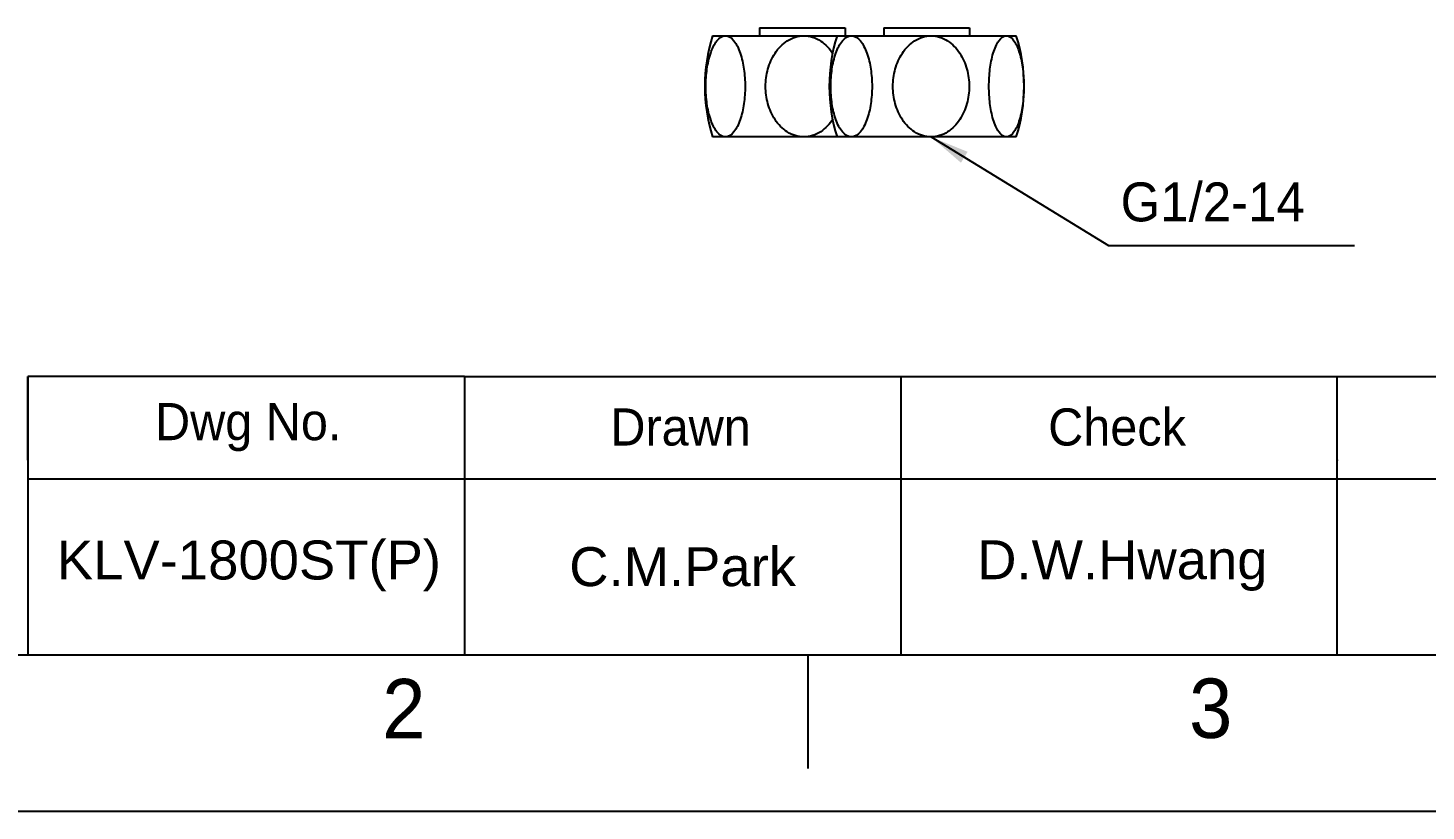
# Model space of a CAD drawing. Extents: x 11219 to 12060, y -16047 to -15452.
# Drawn here: x 11338.8 to 11518.2, y -16046.9 to -15946.3 of the extents above; entities that cross this region are included whole.
import ezdxf

# ---------------------------------------------------------------- set-up
doc = ezdxf.new("R2010")
doc.units = 0
doc.header["$MEASUREMENT"] = 0
doc.layers.get('0').update_dxf_attribs({"color": 3, "linetype": 'CONTINUOUS'})
doc.layers.add('DIM_', color=6, linetype='CONTINUOUS', lineweight=9)
doc.layers.add('FORM', color=7, linetype='CONTINUOUS')
doc.layers.add('TEXT', color=2, linetype='CONTINUOUS')
doc.styles.add('Arial Unicode MS', font='ARIALUNI.ttf')
doc.styles.get("Standard").update_dxf_attribs({"font": 'Gulim.ttf'})
doc.dimstyles.new('사본 STANDARD', dxfattribs={"dimscale": 0, "dimtxt": 5, "dimasz": 5, "dimexe": 1.25, "dimexo": 0.625, "dimtad": 3, "dimtoh": 1, "dimdsep": 46, "dimtxsty": 'Standard', "dimcen": 2.5, "dimclrd": 3, "dimclre": 3, "dimclrt": 4, "dimadec": 0, "dimazin": 0, "dimtfac": 1, "dimtmove": 0, "dimatfit": 3, "dimfxl": 1, "dimtolj": 1, "dimtzin": 0, "dimarcsym": 0})

msp = doc.modelspace()

# ---------------------------------------------------------------- linework, layer by layer
for p, q in [((11432.68, -15946.3), (11443.68, -15946.3)), ((11432.68, -15946.3), (11432.68, -15947.3)), ((11443.68, -15946.3), (11443.68, -15947.3)), ((11448.66, -15946.3), (11459.66, -15946.3)), ((11448.66, -15946.3), (11448.66, -15947.3)), ((11459.66, -15946.3), (11459.66, -15947.3)), ((11426.68, -15947.3), (11465.66, -15947.3)), ((11465.66, -15960.3), (11426.68, -15960.3))]:
    msp.add_line(p, q)
for centre, start, end in [((11447.31, -15953.8), 162.5077, 197.4923), ((11463.28, -15953.8), 162.5077, 197.4923), ((11445.03, -15953.8), 342.5077, 17.4923)]:
    msp.add_arc(centre, 21.63, start, end)
for points, knots in [([(11425.8, -15953.8), (11425.8, -15953.06), (11425.9, -15951.62), (11426.27, -15949.89), (11426.76, -15948.68), (11427.26, -15947.82), (11427.9, -15947.3), (11428.32, -15947.3)], [0, 0, 0, 0, 0.301519, 0.585419, 0.713806, 0.827791, 1, 1, 1, 1]), ([(11428.32, -15947.3), (11428.75, -15947.3), (11429.39, -15947.82), (11429.89, -15948.68), (11430.38, -15949.89), (11430.75, -15951.62), (11430.85, -15953.06), (11430.85, -15953.8)], [0, 0, 0, 0, 0.172211, 0.286185, 0.414574, 0.69849, 1, 1, 1, 1]), ([(11433.48, -15953.8), (11433.48, -15953.06), (11433.68, -15951.56), (11434.59, -15949.48), (11436.14, -15947.8), (11437.64, -15947.3), (11438.38, -15947.3)], [0, 0, 0, 0, 0.250945, 0.501572, 0.751539, 1, 1, 1, 1]), ([(11438.38, -15947.3), (11439.14, -15947.3), (11440.68, -15947.82), (11441.72, -15948.99), (11442.13, -15949.64)], [0, 0, 0, 0, 0.49838, 1, 1, 1, 1]), ([(11441.84, -15953.8), (11441.84, -15953.06), (11441.94, -15951.62), (11442.33, -15949.89), (11442.84, -15948.68), (11443.38, -15947.8), (11444.05, -15947.3), (11444.49, -15947.3)], [0, 0, 0, 0, 0.298582, 0.580396, 0.708471, 0.822979, 1, 1, 1, 1]), ([(11444.49, -15947.3), (11444.93, -15947.3), (11445.61, -15947.81), (11446.14, -15948.68), (11446.65, -15949.89), (11447.04, -15951.62), (11447.14, -15953.06), (11447.14, -15953.8)], [0, 0, 0, 0, 0.177022, 0.29152, 0.419597, 0.701427, 1, 1, 1, 1]), ([(11449.82, -15953.8), (11449.82, -15953.06), (11450.02, -15951.56), (11450.93, -15949.48), (11452.48, -15947.8), (11453.98, -15947.3), (11454.72, -15947.3)], [0, 0, 0, 0, 0.251037, 0.501736, 0.751679, 1, 1, 1, 1]), ([(11454.72, -15947.3), (11455.46, -15947.3), (11456.96, -15947.8), (11458.51, -15949.48), (11459.41, -15951.56), (11459.61, -15953.06), (11459.61, -15953.8)], [0, 0, 0, 0, 0.248332, 0.498271, 0.748955, 1, 1, 1, 1]), ([(11462.15, -15953.8), (11462.15, -15953.06), (11462.23, -15951.62), (11462.55, -15949.9), (11462.99, -15948.69), (11463.42, -15947.85), (11464, -15947.3), (11464.39, -15947.3)], [0, 0, 0, 0, 0.307851, 0.596308, 0.725436, 0.838372, 1, 1, 1, 1]), ([(11464.39, -15947.3), (11464.78, -15947.3), (11465.35, -15947.85), (11465.78, -15948.69), (11466.22, -15949.9), (11466.54, -15951.62), (11466.63, -15953.06), (11466.63, -15953.8)], [0, 0, 0, 0, 0.16163, 0.274555, 0.403685, 0.692158, 1, 1, 1, 1]), ([(11428.32, -15960.3), (11427.9, -15960.3), (11427.26, -15959.79), (11426.76, -15958.92), (11426.27, -15957.71), (11425.9, -15955.99), (11425.8, -15954.54), (11425.8, -15953.8)], [0, 0, 0, 0, 0.172211, 0.286185, 0.414574, 0.69849, 1, 1, 1, 1]), ([(11430.85, -15953.8), (11430.85, -15954.54), (11430.75, -15955.99), (11430.38, -15957.71), (11429.89, -15958.92), (11429.39, -15959.79), (11428.75, -15960.3), (11428.32, -15960.3)], [0, 0, 0, 0, 0.301519, 0.585419, 0.713806, 0.827791, 1, 1, 1, 1]), ([(11438.38, -15960.3), (11437.64, -15960.3), (11436.14, -15959.8), (11434.59, -15958.13), (11433.68, -15956.05), (11433.48, -15954.55), (11433.48, -15953.8)], [0, 0, 0, 0, 0.248459, 0.498422, 0.74906, 1, 1, 1, 1]), ([(11444.49, -15960.3), (11444.05, -15960.3), (11443.38, -15959.8), (11442.84, -15958.92), (11442.33, -15957.71), (11441.94, -15955.99), (11441.84, -15954.54), (11441.84, -15953.8)], [0, 0, 0, 0, 0.177022, 0.29152, 0.419597, 0.701427, 1, 1, 1, 1]), ([(11447.14, -15953.8), (11447.14, -15954.54), (11447.04, -15955.99), (11446.65, -15957.71), (11446.14, -15958.92), (11445.61, -15959.8), (11444.93, -15960.3), (11444.49, -15960.3)], [0, 0, 0, 0, 0.298582, 0.580396, 0.708471, 0.822979, 1, 1, 1, 1]), ([(11454.72, -15960.3), (11453.98, -15960.3), (11452.48, -15959.8), (11450.93, -15958.13), (11450.02, -15956.05), (11449.82, -15954.55), (11449.82, -15953.8)], [0, 0, 0, 0, 0.248332, 0.498271, 0.748955, 1, 1, 1, 1]), ([(11459.61, -15953.8), (11459.61, -15954.55), (11459.41, -15956.05), (11458.51, -15958.13), (11456.96, -15959.8), (11455.46, -15960.3), (11454.72, -15960.3)], [0, 0, 0, 0, 0.251037, 0.501736, 0.751679, 1, 1, 1, 1]), ([(11464.39, -15960.3), (11464, -15960.3), (11463.42, -15959.76), (11462.99, -15958.92), (11462.55, -15957.7), (11462.23, -15955.98), (11462.15, -15954.54), (11462.15, -15953.8)], [0, 0, 0, 0, 0.16163, 0.274555, 0.403685, 0.692158, 1, 1, 1, 1]), ([(11466.63, -15953.8), (11466.63, -15954.54), (11466.54, -15955.98), (11466.22, -15957.7), (11465.78, -15958.92), (11465.35, -15959.76), (11464.78, -15960.3), (11464.39, -15960.3)], [0, 0, 0, 0, 0.307851, 0.596308, 0.725436, 0.838372, 1, 1, 1, 1]), ([(11442.13, -15957.97), (11441.72, -15958.61), (11440.68, -15959.78), (11439.14, -15960.3), (11438.38, -15960.3)], [0, 0, 0, 0, 0.501623, 1, 1, 1, 1])]:
    msp.add_open_spline(points, degree=3, knots=knots)
at = {"layer": 'FORM', "color": 7, "linetype": 'Continuous'}
for p, q in [((11394.82, -15991.07), (11338.8, -15991.07)), ((11338.8, -15991.07), (11338.8, -16026.83)), ((11338.8, -16001.8), (11338.8, -15991.07)), ((12039.64, -16026.83), (11238.69, -16026.83)), ((11438.92, -16026.83), (11438.92, -16041.38)), ((11218.66, -16046.86), (12059.66, -16046.86))]:
    msp.add_line(p, q, dxfattribs=at)
at = {"layer": 'FORM'}
for p, q in [((11394.82, -15991.07), (12039.64, -15991.07)), ((11394.82, -15991.07), (11394.82, -16026.83)), ((11450.84, -15991.07), (11450.84, -16026.83)), ((11506.86, -16026.83), (11506.86, -15991.07)), ((11338.8, -16004.19), (11896.61, -16004.19))]:
    msp.add_line(p, q, dxfattribs=at)
at = {"layer": 'TEXT'}
msp.add_point((11506.86, -16001.8), dxfattribs=at)

# ---------------------------------------------------------------- texts
at = {"layer": 'DIM_', "color": 4, "insert": (11479.05, -15966.14), "char_height": 5, "attachment_point": 1}
msp.add_mtext_dynamic_manual_height_columns('G1/2-14', width=41.5111, gutter_width=12.5, heights=[0], dxfattribs=at)
at = {"layer": 'FORM', "char_height": 7.63, "attachment_point": 5}
for s, insert in [('3', (11490.61, -16033.71)), ('2', (11387.05, -16033.71))]:
    msp.add_mtext_dynamic_manual_height_columns(s, width=50.0595, gutter_width=12.51, heights=[0], dxfattribs=dict(at, insert=insert))
at = {"layer": 'TEXT', "char_height": 4.768, "attachment_point": 5}
for s, insert in [('Dwg No.', (11367.08, -15997.57)), ('Drawn', (11422.57, -15997.57)), ('Check', (11478.59, -15997.57))]:
    msp.add_mtext_dynamic_manual_height_columns(s, width=56.019, gutter_width=29.8, heights=[0], dxfattribs=dict(at, insert=insert))
at = {"layer": 'TEXT', "char_height": 5, "attachment_point": 5, "style": 'Arial Unicode MS'}
for s, insert in [('KLV-1800ST(P)', (11367.17, -16015.37)), ('C.M.Park', (11422.83, -16015.51)), ('D.W.Hwang', (11479.27, -16015.34))]:
    msp.add_mtext_dynamic_manual_height_columns(s, width=56.019, gutter_width=29.8, heights=[0], dxfattribs=dict(at, insert=insert))

# ---------------------------------------------------------------- leaders
at = {"layer": 'DIM_'}
msp.add_leader([(11454.72, -15960.3), (11477.5, -15974.24), (11509.06, -15974.24)], dimstyle='사본 STANDARD', override={"dimscale": 1, "dimtad": 0}, dxfattribs=at)

doc.saveas('drawing.dxf')
